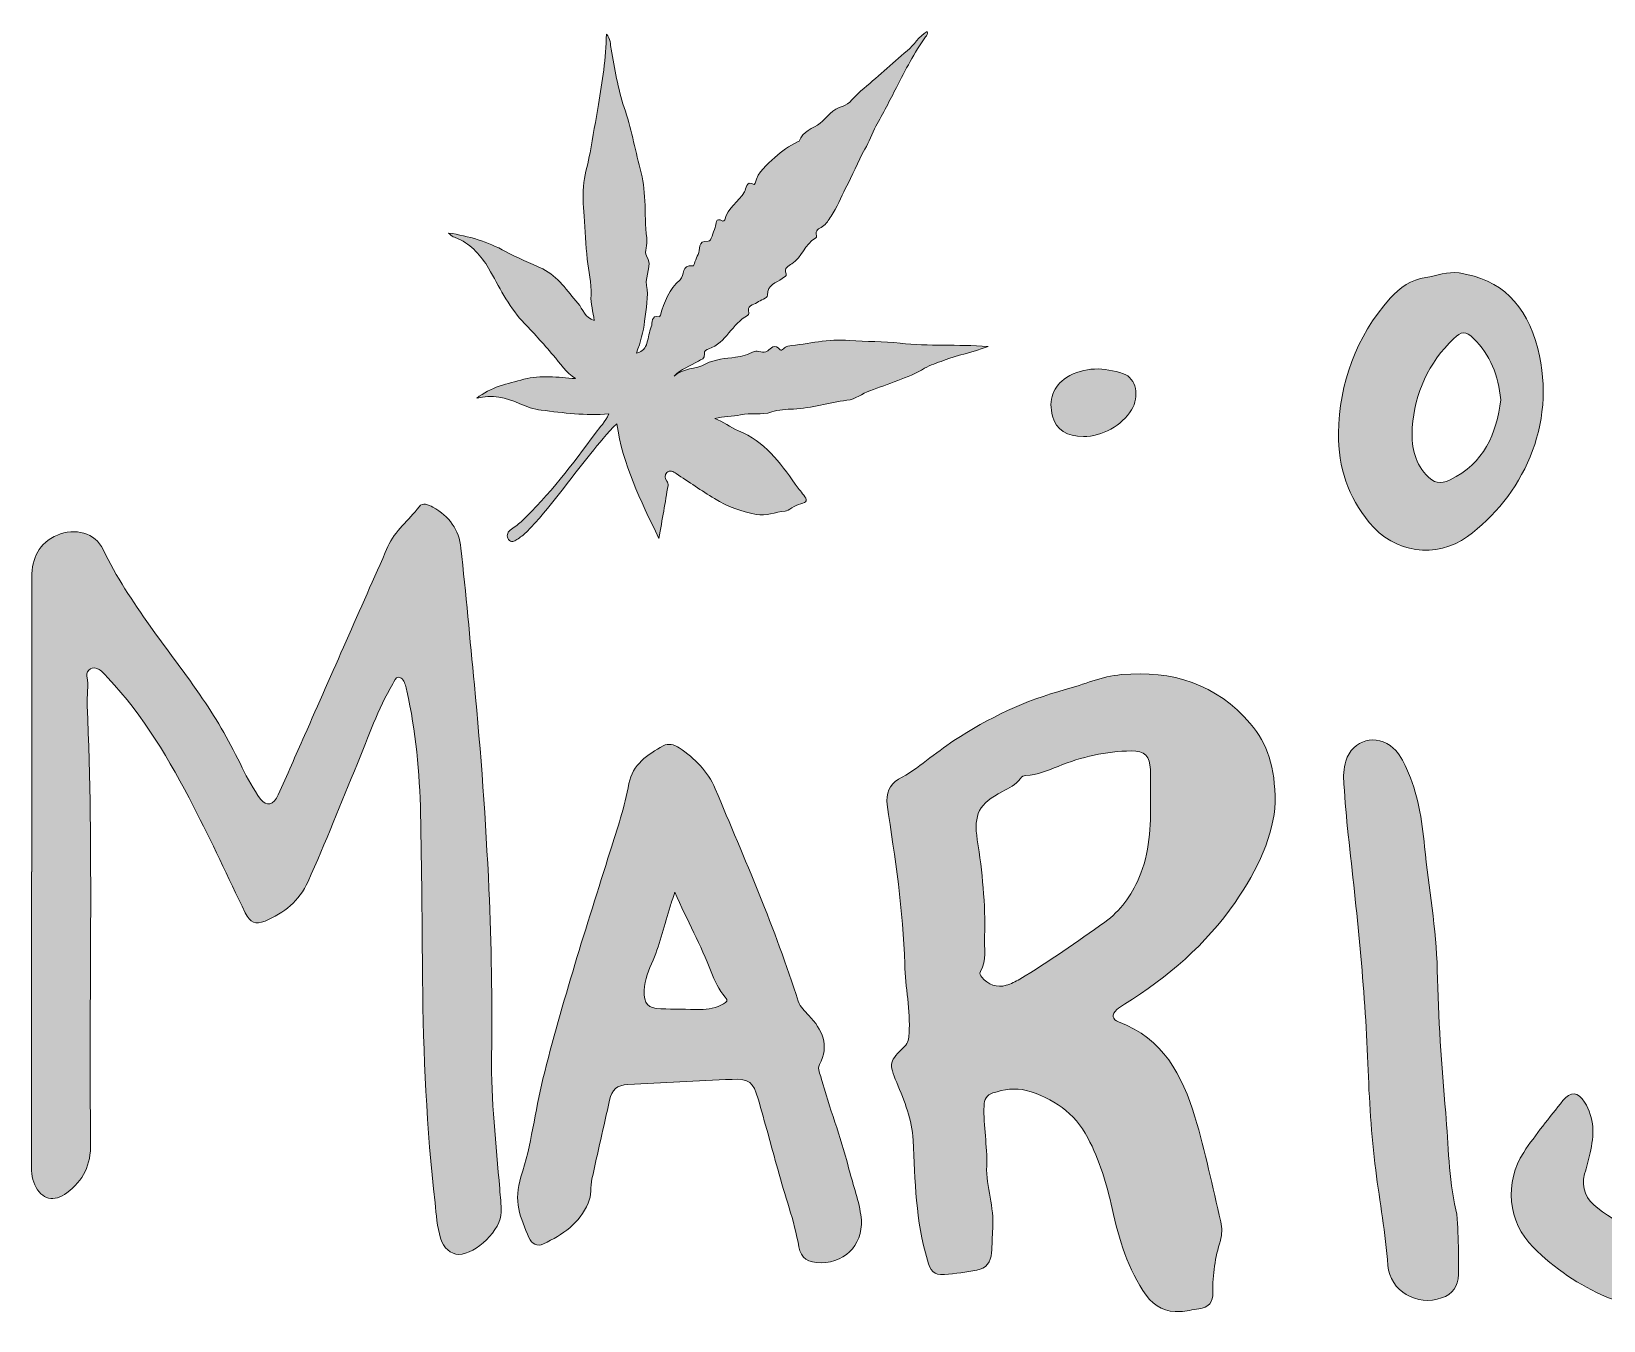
# Model space of a CAD drawing. Extents: x 449 to 1464, y -1300 to -659.
# Drawn here: x 461.9 to 891.1, y -1276.6 to -924.8 of the extents above; entities that cross this region are included whole.
import ezdxf

# ---------------------------------------------------------------- set-up
doc = ezdxf.new("R2010")
doc.units = 0
doc.header["$MEASUREMENT"] = 0
doc.layers.add('katman 1', color=7, linetype='Continuous')

# ---------------------------------------------------------------- blocks, each defined once
blk = doc.blocks.new('block 2')
at = {"layer": 'katman 1', "true_color": 0x42fe0f}
h = blk.add_hatch(color=80, dxfattribs=at)
h.dxf.hatch_style = 2
edge = h.paths.add_edge_path()
edge.add_spline(control_points=[(633.23, -1063.14), (628.12, -1052.65), (623.3, -1042.96), (621.75, -1031.85), (619.03, -1034.41), (616.86, -1037.22), (614.6, -1039.97), (608.74, -1047.11), (603.55, -1054.81), (597.04, -1061.41), (596.26, -1062.19), (595.37, -1062.87), (594.44, -1063.47), (593.75, -1063.92), (592.83, -1064.43), (592.17, -1063.45), (591.57, -1062.56), (591.77, -1061.6), (592.58, -1060.92), (593.56, -1060.09), (594.71, -1059.46), (595.63, -1058.59), (603.3, -1051.31), (609.62, -1042.9), (615.86, -1034.43), (617.06, -1032.8), (618.6, -1031.4), (619.52, -1029.14), (613.19, -1029.73), (607.14, -1028.89), (601.08, -1028.14), (599.03, -1027.88), (597.14, -1027.27), (595.24, -1026.4), (591.54, -1024.71), (587.64, -1023.73), (583.47, -1024.91), (587.24, -1021.8), (591.87, -1020.95), (596.34, -1019.72), (600.97, -1018.45), (605.59, -1019.22), (610.45, -1019.53), (607.83, -1017.88), (606.23, -1015.39), (604.33, -1013.15), (601.62, -1009.96), (598.8, -1006.85), (595.92, -1003.81), (591.94, -999.59), (589.6, -994.34), (586.72, -989.44), (584.68, -985.95), (582.1, -983.1), (578.41, -981.35), (577.57, -980.95), (576.58, -980.82), (575.8, -979.81), (581.39, -980.65), (586.44, -982.17), (591.31, -984.84), (594.56, -986.62), (598.11, -987.97), (601.48, -989.61), (605.75, -991.69), (608.13, -995.62), (611.11, -998.99), (612.49, -1000.55), (612.94, -1003.02), (615.56, -1003.67), (615.23, -1001.33), (614.56, -999.04), (614.67, -996.8), (614.83, -993.45), (613.95, -990.21), (613.63, -986.96), (613.25, -983.04), (613.13, -979.11), (612.82, -975.19), (612.58, -972.13), (612.28, -968.98), (612.72, -965.98), (613.11, -963.29), (613.94, -960.63), (614.4, -957.91), (615.13, -953.5), (616.02, -949.13), (616.73, -944.72), (617.74, -938.44), (618.8, -932.16), (618.86, -925.5), (620.14, -926.78), (619.88, -928.33), (620.15, -929.63), (621.26, -934.95), (621.91, -940.32), (623.72, -945.53), (625.62, -950.96), (626.59, -956.71), (628.12, -962.28), (628.92, -965.17), (629.15, -968.02), (629.35, -971.01), (629.57, -974.41), (629.38, -977.87), (629.88, -981.15), (630.16, -983), (629.12, -985.02), (629.8, -986.03), (631.65, -988.82), (629.32, -991.31), (629.84, -994.12), (630.38, -996.97), (629.76, -1000.58), (629.31, -1003.85), (628.91, -1006.8), (628.26, -1009.55), (627.08, -1012.56), (628.89, -1012.24), (629.54, -1011.1), (629.94, -1009.83), (630.4, -1008.36), (630.55, -1006.78), (631.13, -1005.38), (631.57, -1004.32), (630.92, -1002.16), (633.35, -1002.64), (633.41, -1002.66), (633.57, -1002.39), (633.62, -1002.24), (634.73, -998.64), (635.99, -995.11), (638.97, -992.57), (640.27, -991.47), (639.26, -988.25), (642.5, -988.8), (642.77, -988.84), (643.26, -986.68), (643.88, -985.68), (644.67, -984.43), (643.54, -981.86), (646.69, -982.02), (647.58, -982.07), (647.94, -979.61), (648.58, -978.31), (648.98, -977.51), (648.41, -975.21), (650.69, -976.6), (650.75, -976.64), (651.14, -976.35), (651.18, -976.17), (651.97, -972.94), (654.94, -971.25), (656.57, -968.6), (657.08, -967.77), (656.88, -965.28), (659.21, -966.61), (659.23, -966.62), (659.46, -966.36), (659.49, -966.21), (660.17, -963.01), (662.72, -961.22), (664.88, -959.2), (666.7, -957.49), (668.72, -955.97), (671.05, -954.94), (671.2, -954.87), (671.47, -954.85), (671.5, -954.75), (672.4, -952.02), (675.33, -951.32), (677.21, -949.85), (679.12, -948.34), (680.5, -945.87), (683.49, -945.18), (685.09, -944.8), (686.68, -942.42), (688.37, -941.02), (692.64, -937.46), (696.72, -933.68), (700.97, -930.09), (702.89, -928.45), (704.15, -926.13), (706.42, -924.8), (706.83, -925.53), (706.29, -925.88), (706.02, -926.25), (702.91, -930.6), (700.52, -935.34), (698.05, -940.07), (696.22, -943.58), (694.44, -947.19), (692.46, -950.66), (691.34, -952.61), (690.55, -954.99), (689.44, -956.93), (687.44, -960.39), (686.08, -964.12), (684.16, -967.58), (682.78, -970.09), (681.87, -972.81), (680.23, -975.2), (679.5, -976.26), (678.99, -977.37), (677.84, -978.07), (676.94, -978.62), (675.74, -979.03), (676.25, -980.54), (676.31, -980.72), (676.13, -981.11), (675.96, -981.2), (672.99, -982.79), (672.32, -986.49), (669.47, -988.21), (668.52, -988.79), (667.26, -989.31), (667.97, -990.98), (668.22, -991.59), (667.3, -991.83), (666.86, -992.2), (665.3, -993.5), (662.76, -993.79), (662.83, -996.78), (662.85, -997.71), (660.96, -998.06), (660, -998.75), (658.96, -999.49), (657.03, -999.57), (657.79, -1001.69), (657.84, -1001.83), (657.58, -1002.19), (657.39, -1002.29), (653.22, -1004.58), (651.53, -1009.73), (646.85, -1011.43), (646.28, -1011.64), (645.46, -1011.86), (645.62, -1012.81), (645.83, -1014.11), (644.75, -1014.29), (643.99, -1014.77), (641.79, -1016.15), (639.18, -1016.84), (637.35, -1018.89), (639.78, -1016.57), (643.24, -1017.05), (646, -1015.54), (648.45, -1014.19), (651.47, -1014.06), (654.07, -1013.72), (656, -1013.47), (657.55, -1012.92), (659.17, -1012.15), (660.38, -1011.58), (661.56, -1013.05), (662.92, -1011.94), (663.62, -1011.37), (664.88, -1009.8), (666.31, -1011.64), (666.75, -1012.2), (667.53, -1010.74), (668.43, -1010.65), (674.03, -1010.1), (679.47, -1008.59), (685.25, -1009.11), (689.81, -1009.53), (694.53, -1009.32), (699.05, -1009.85), (706.87, -1010.77), (714.69, -1010.15), (723.05, -1010.76), (718.75, -1012.38), (714.71, -1013.17), (710.88, -1014.6), (709.13, -1015.25), (707.36, -1015.79), (705.73, -1016.73), (701.04, -1019.44), (695.85, -1020.96), (690.82, -1022.84), (688.68, -1023.64), (686.87, -1025.2), (684.52, -1025.46), (679.63, -1025.99), (674.95, -1027.66), (669.93, -1027.84), (668.07, -1027.91), (665.82, -1027.97), (664.01, -1028.63), (661.18, -1029.64), (658.34, -1028.72), (655.47, -1029.4), (653.33, -1029.9), (650.85, -1029.86), (648.43, -1030.43), (650.76, -1031.3), (652.7, -1032.87), (654.92, -1033.77), (662, -1036.62), (666.24, -1042.4), (670.38, -1048.3), (671.12, -1049.35), (671.93, -1050.32), (672.73, -1051.31), (673.78, -1052.61), (673.73, -1053.38), (671.92, -1053.7), (670.27, -1054), (668.58, -1055.68), (667.67, -1055.73), (665, -1055.88), (662.43, -1057.17), (659.73, -1056.62), (655.71, -1055.79), (651.97, -1054.56), (648.37, -1052.29), (644.84, -1050.06), (641.36, -1047.77), (637.9, -1045.44), (637.16, -1044.94), (636.17, -1044.37), (635.34, -1045.19), (634.66, -1045.85), (634.82, -1046.71), (635.37, -1047.51), (635.6, -1047.83), (635.75, -1048.33), (635.69, -1048.71), (634.93, -1053.3), (634.13, -1057.89), (633.23, -1063.14)], knot_values=[0, 0, 0, 0, 1, 1, 1, 2, 2, 2, 3, 3, 3, 4, 4, 4, 5, 5, 5, 6, 6, 6, 7, 7, 7, 8, 8, 8, 9, 9, 9, 10, 10, 10, 11, 11, 11, 12, 12, 12, 13, 13, 13, 14, 14, 14, 15, 15, 15, 16, 16, 16, 17, 17, 17, 18, 18, 18, 19, 19, 19, 20, 20, 20, 21, 21, 21, 22, 22, 22, 23, 23, 23, 24, 24, 24, 25, 25, 25, 26, 26, 26, 27, 27, 27, 28, 28, 28, 29, 29, 29, 30, 30, 30, 31, 31, 31, 32, 32, 32, 33, 33, 33, 34, 34, 34, 35, 35, 35, 36, 36, 36, 37, 37, 37, 38, 38, 38, 39, 39, 39, 40, 40, 40, 41, 41, 41, 42, 42, 42, 43, 43, 43, 44, 44, 44, 45, 45, 45, 46, 46, 46, 47, 47, 47, 48, 48, 48, 49, 49, 49, 50, 50, 50, 51, 51, 51, 52, 52, 52, 53, 53, 53, 54, 54, 54, 55, 55, 55, 56, 56, 56, 57, 57, 57, 58, 58, 58, 59, 59, 59, 60, 60, 60, 61, 61, 61, 62, 62, 62, 63, 63, 63, 64, 64, 64, 65, 65, 65, 66, 66, 66, 67, 67, 67, 68, 68, 68, 69, 69, 69, 70, 70, 70, 71, 71, 71, 72, 72, 72, 73, 73, 73, 74, 74, 74, 75, 75, 75, 76, 76, 76, 77, 77, 77, 78, 78, 78, 79, 79, 79, 80, 80, 80, 81, 81, 81, 82, 82, 82, 83, 83, 83, 84, 84, 84, 85, 85, 85, 86, 86, 86, 87, 87, 87, 88, 88, 88, 89, 89, 89, 90, 90, 90, 91, 91, 91, 92, 92, 92, 93, 93, 93, 94, 94, 94, 95, 95, 95, 96, 96, 96, 97, 97, 97, 98, 98, 98, 99, 99, 99, 100, 100, 100, 101, 101, 101, 102, 102, 102, 103, 103, 103, 104, 104, 104, 105, 105, 105, 106, 106, 106, 107, 107, 107, 108, 108, 108, 109, 109, 109, 110, 110, 110, 110], degree=3, periodic=1)
at = {"layer": 'katman 1', "true_color": 0xffffff}
h = blk.add_hatch(color=7, dxfattribs=at)
h.dxf.hatch_style = 2
edge = h.paths.add_edge_path()
edge.add_spline(control_points=[(873.11, -1011.33), (869.98, -999.22), (863.13, -992.43), (851.64, -990.71), (848.45, -990.23), (845.59, -991.5), (842.57, -991.94), (838.53, -992.53), (835.46, -994.68), (832.83, -997.63), (823.38, -1008.25), (819.03, -1020.81), (818.69, -1034.39), (818.62, -1043.88), (821.4, -1051.79), (827.09, -1058.78), (833.92, -1067.18), (845.41, -1068.84), (853.93, -1062.62), (868.52, -1051.96), (878.55, -1032.37), (873.11, -1011.33)], knot_values=[0, 0, 0, 0, 1, 1, 1, 2, 2, 2, 3, 3, 3, 4, 4, 4, 5, 5, 5, 6, 6, 6, 7, 7, 7, 7], degree=3, periodic=1)
edge = h.paths.add_edge_path()
edge.add_spline(control_points=[(849.22, -1047.15), (846.37, -1048.52), (844.75, -1048.09), (842.64, -1045.76), (839.3, -1042.08), (838.52, -1037.58), (838.86, -1032.87), (839.57, -1023.4), (843.25, -1015.26), (850.15, -1008.64), (852.28, -1006.58), (853.45, -1006.46), (855.57, -1008.57), (860.13, -1013.08), (862.42, -1018.64), (863, -1025.31), (861.86, -1034.57), (858.46, -1042.68), (849.22, -1047.15)], knot_values=[0, 0, 0, 0, 1, 1, 1, 2, 2, 2, 3, 3, 3, 4, 4, 4, 5, 5, 5, 6, 6, 6, 6], degree=3, periodic=1)
h = blk.add_hatch(color=7, dxfattribs=at)
h.dxf.hatch_style = 2
edge = h.paths.add_edge_path()
edge.add_spline(control_points=[(749.11, -1035.37), (744.56, -1035.36), (741.7, -1033.47), (740.67, -1029.78), (739.46, -1025.47), (740.81, -1021.52), (744.45, -1019.27), (749.41, -1016.2), (754.77, -1016.43), (759.99, -1018.2), (763.56, -1019.41), (764.46, -1024.4), (762.21, -1028.1), (759.65, -1032.31), (754.13, -1035.37), (749.11, -1035.37)], knot_values=[0, 0, 0, 0, 1, 1, 1, 2, 2, 2, 3, 3, 3, 4, 4, 4, 5, 5, 5, 5], degree=3, periodic=1)
at = {"layer": 'katman 1', "true_color": 0xc500b9}
h = blk.add_hatch(color=212, dxfattribs=at)
h.dxf.hatch_style = 2
edge = h.paths.add_edge_path()
edge.add_spline(control_points=[(462.02, -1154.17), (462.02, -1127.36), (462.01, -1100.56), (462.03, -1073.76), (462.03, -1068.54), (463.96, -1064.4), (468.99, -1062.24), (473.73, -1060.21), (479.31, -1061.59), (481.5, -1066.16), (488.62, -1081.05), (499.46, -1093.4), (508.64, -1106.88), (512.74, -1112.88), (516.33, -1119.17), (519.48, -1125.75), (520.88, -1128.68), (522.55, -1131.61), (524.47, -1134.31), (525.96, -1136.4), (528.07, -1135.89), (529.3, -1133.14), (531.71, -1127.76), (534.06, -1122.35), (536.45, -1116.96), (544.04, -1099.77), (551.63, -1082.57), (559.23, -1065.39), (561.15, -1061.06), (564.93, -1058.17), (567.73, -1054.52), (568.74, -1053.19), (570.28, -1053.98), (571.5, -1054.63), (575.96, -1057.03), (578.65, -1060.78), (579.18, -1065.79), (580.49, -1078.2), (581.65, -1090.64), (582.84, -1103.07), (584.61, -1121.63), (585.96, -1140.23), (586.81, -1158.86), (587.5, -1173.99), (587.71, -1189.13), (587.53, -1204.29), (587.39, -1216.45), (588.75, -1228.54), (589.75, -1240.65), (589.93, -1242.78), (590.13, -1244.91), (590.16, -1247.05), (590.24, -1251.67), (583.25, -1258.57), (578.63, -1258.52), (576.37, -1258.49), (574.45, -1256.86), (573.6, -1254.08), (572.64, -1250.95), (572.47, -1247.68), (572.1, -1244.46), (569.78, -1224.21), (568.89, -1203.87), (568.7, -1183.5), (568.55, -1168.44), (568.47, -1153.37), (568.15, -1138.31), (567.91, -1127.02), (566.85, -1115.78), (564.39, -1104.72), (564.28, -1104.22), (564.22, -1103.7), (564.03, -1103.23), (563.66, -1102.27), (563.22, -1101.09), (562.13, -1101.02), (561.28, -1100.97), (561.02, -1102.16), (560.59, -1102.86), (556.41, -1109.68), (553.99, -1117.29), (550.91, -1124.6), (546.4, -1135.31), (542.22, -1146.15), (537.43, -1156.75), (535.01, -1162.11), (530.9, -1165.41), (525.68, -1167.57), (523.12, -1168.64), (521.63, -1168.01), (520.3, -1165.3), (515.58, -1155.64), (511.15, -1145.85), (506.17, -1136.31), (499.63, -1123.75), (492.65, -1111.53), (482.78, -1101.2), (482.02, -1100.4), (481.3, -1099.49), (480.39, -1098.9), (478.77, -1097.84), (476.74, -1098.93), (477.08, -1100.78), (477.58, -1103.46), (477, -1106.07), (477.12, -1108.71), (478.94, -1148.56), (477.55, -1188.43), (478.08, -1228.28), (478.16, -1234.04), (476.07, -1238.34), (471.6, -1241.75), (468.15, -1244.38), (464.69, -1243.56), (462.85, -1239.58), (461.92, -1237.57), (461.94, -1235.44), (461.94, -1233.29), (461.94, -1206.92), (461.94, -1180.54), (461.94, -1154.17), (461.97, -1154.17), (461.99, -1154.17), (462.02, -1154.17)], knot_values=[0, 0, 0, 0, 1, 1, 1, 2, 2, 2, 3, 3, 3, 4, 4, 4, 5, 5, 5, 6, 6, 6, 7, 7, 7, 8, 8, 8, 9, 9, 9, 10, 10, 10, 11, 11, 11, 12, 12, 12, 13, 13, 13, 14, 14, 14, 15, 15, 15, 16, 16, 16, 17, 17, 17, 18, 18, 18, 19, 19, 19, 20, 20, 20, 21, 21, 21, 22, 22, 22, 23, 23, 23, 24, 24, 24, 25, 25, 25, 26, 26, 26, 27, 27, 27, 28, 28, 28, 29, 29, 29, 30, 30, 30, 31, 31, 31, 32, 32, 32, 33, 33, 33, 34, 34, 34, 35, 35, 35, 36, 36, 36, 37, 37, 37, 38, 38, 38, 39, 39, 39, 40, 40, 40, 41, 41, 41, 41], degree=3, periodic=1)
h = blk.add_hatch(color=212, dxfattribs=at)
h.dxf.hatch_style = 2
edge = h.paths.add_edge_path()
edge.add_spline(control_points=[(758.2, -1191.72), (758.82, -1191.16), (759.57, -1190.71), (760.29, -1190.26), (772.11, -1182.89), (782.54, -1173.99), (790.51, -1162.48), (796.67, -1153.58), (801.13, -1143.96), (801.42, -1135.16), (801.4, -1125.5), (799.42, -1119.26), (794.65, -1113.66), (785.4, -1102.82), (773.3, -1099.09), (759.44, -1100.32), (754.12, -1100.79), (749.23, -1103.03), (744.12, -1104.4), (733.18, -1107.34), (723.17, -1112.15), (713.72, -1118.33), (708.57, -1121.69), (704.06, -1125.93), (698.59, -1128.88), (696.15, -1130.2), (695.11, -1132.96), (695.51, -1135.77), (697.6, -1150.24), (699.97, -1164.67), (700.31, -1179.34), (700.46, -1185.66), (701.93, -1191.9), (701.5, -1198.27), (701.41, -1199.58), (701.32, -1200.82), (700.29, -1201.78), (696.1, -1205.71), (695.94, -1206.47), (698.12, -1211.65), (700.24, -1216.71), (702.33, -1221.82), (702.59, -1227.35), (703.1, -1238.37), (703.34, -1249.39), (706.5, -1260.11), (707.37, -1263.05), (708.14, -1264.22), (711.15, -1264.01), (714.13, -1263.81), (717.1, -1263.39), (720.04, -1262.84), (722.51, -1262.37), (723.83, -1260.61), (724.01, -1258.12), (724.18, -1255.9), (724.15, -1253.67), (724.34, -1251.45), (724.82, -1245.66), (722.46, -1240.17), (722.69, -1234.4), (722.9, -1228.92), (721.74, -1223.5), (721.96, -1218.01), (722.03, -1216.29), (722.69, -1214.99), (724.38, -1214.46), (727.35, -1213.53), (730.53, -1212.98), (733.49, -1213.8), (740.75, -1215.82), (746.71, -1219.85), (750.3, -1226.72), (753.49, -1232.81), (755.46, -1239.41), (756.95, -1246.04), (758.84, -1254.47), (761.13, -1262.6), (766.26, -1269.7), (768.57, -1272.89), (771.63, -1274.41), (775.52, -1274.14), (777.22, -1274.03), (778.9, -1273.61), (780.59, -1273.41), (783.3, -1273.08), (784.52, -1271.48), (784.43, -1268.88), (784.27, -1264.04), (785.11, -1259.36), (786.47, -1254.74), (786.96, -1253.06), (786.97, -1251.34), (786.57, -1249.66), (784.32, -1240.1), (782.38, -1230.45), (779.54, -1221.03), (776.08, -1209.59), (770.81, -1199.62), (758.68, -1195.11), (756.91, -1194.46), (756.72, -1193.05), (758.2, -1191.72)], knot_values=[0, 0, 0, 0, 1, 1, 1, 2, 2, 2, 3, 3, 3, 4, 4, 4, 5, 5, 5, 6, 6, 6, 7, 7, 7, 8, 8, 8, 9, 9, 9, 10, 10, 10, 11, 11, 11, 12, 12, 12, 13, 13, 13, 14, 14, 14, 15, 15, 15, 16, 16, 16, 17, 17, 17, 18, 18, 18, 19, 19, 19, 20, 20, 20, 21, 21, 21, 22, 22, 22, 23, 23, 23, 24, 24, 24, 25, 25, 25, 26, 26, 26, 27, 27, 27, 28, 28, 28, 29, 29, 29, 30, 30, 30, 31, 31, 31, 32, 32, 32, 33, 33, 33, 34, 34, 34, 34], degree=3, periodic=1)
edge = h.paths.add_edge_path()
edge.add_spline(control_points=[(754.93, -1167.85), (747.38, -1173.31), (739.7, -1178.59), (731.72, -1183.42), (730.56, -1184.12), (729.29, -1184.69), (727.99, -1185.1), (725.54, -1185.86), (722.92, -1184.9), (721.38, -1182.86), (721.02, -1182.39), (720.57, -1181.98), (720.97, -1181.29), (722.72, -1178.27), (722, -1174.93), (722.11, -1171.73), (722.39, -1162.9), (721.48, -1154.14), (720.13, -1145.43), (719.05, -1138.45), (720.59, -1135.49), (726.96, -1132.22), (728.78, -1131.28), (730.66, -1130.4), (731.88, -1128.64), (732.25, -1128.11), (732.73, -1127.88), (733.39, -1127.85), (736.52, -1127.68), (739.36, -1126.51), (742.22, -1125.35), (748.61, -1122.74), (755.24, -1121.22), (762.15, -1121.13), (765.79, -1121.08), (767.28, -1122.61), (767.36, -1126.24), (767.39, -1127.61), (767.37, -1128.98), (767.37, -1130.35), (767.37, -1131.72), (767.37, -1133.09), (767.37, -1134.46), (767.55, -1141.76), (767.18, -1148.98), (764.25, -1155.83), (762.18, -1160.66), (759.17, -1164.78), (754.93, -1167.85)], knot_values=[0, 0, 0, 0, 1, 1, 1, 2, 2, 2, 3, 3, 3, 4, 4, 4, 5, 5, 5, 6, 6, 6, 7, 7, 7, 8, 8, 8, 9, 9, 9, 10, 10, 10, 11, 11, 11, 12, 12, 12, 13, 13, 13, 14, 14, 14, 15, 15, 15, 16, 16, 16, 16], degree=3, periodic=1)
h = blk.add_hatch(color=212, dxfattribs=at)
h.dxf.hatch_style = 2
edge = h.paths.add_edge_path()
edge.add_spline(control_points=[(931.02, -1227.06), (931.26, -1205.94), (927.15, -1185.58), (920.28, -1165.71), (915.95, -1153.17), (912.68, -1140.35), (909.89, -1127.39), (908.21, -1119.62), (910.25, -1114.89), (916.53, -1111.71), (918.42, -1110.75), (919.75, -1110.76), (921.43, -1112.53), (924.66, -1115.92), (926.69, -1119.71), (927.9, -1124.24), (931.86, -1139.13), (937.91, -1153.32), (942.79, -1167.9), (950.6, -1191.23), (952.77, -1215.13), (950.42, -1239.55), (949.64, -1247.55), (948.64, -1255.51), (947.12, -1263.4), (946.08, -1268.83), (942.02, -1273.22), (936.33, -1274.14), (921.23, -1276.58), (906.33, -1276.25), (891.97, -1270.17), (884.39, -1266.96), (877.72, -1262.37), (871.88, -1256.6), (864.98, -1249.78), (863.92, -1238.76), (869.28, -1230.68), (872.55, -1225.75), (876.33, -1221.2), (879.99, -1216.57), (882.04, -1213.97), (884.17, -1214.16), (885.92, -1216.98), (888.65, -1221.35), (888.56, -1226.06), (887.38, -1230.86), (886.91, -1232.76), (886.43, -1234.67), (885.92, -1236.57), (884.83, -1240.57), (886.36, -1243.54), (889.5, -1245.95), (896.38, -1251.23), (904.17, -1253.93), (912.8, -1254.21), (917.51, -1254.36), (922.21, -1254.13), (926.9, -1253.73), (928.17, -1253.62), (928.56, -1253.04), (929, -1251.97), (930.81, -1247.5), (930.93, -1242.81), (931.01, -1238.11), (931.07, -1234.43), (931.02, -1230.74), (931.02, -1227.06)], knot_values=[0, 0, 0, 0, 1, 1, 1, 2, 2, 2, 3, 3, 3, 4, 4, 4, 5, 5, 5, 6, 6, 6, 7, 7, 7, 8, 8, 8, 9, 9, 9, 10, 10, 10, 11, 11, 11, 12, 12, 12, 13, 13, 13, 14, 14, 14, 15, 15, 15, 16, 16, 16, 17, 17, 17, 18, 18, 18, 19, 19, 19, 20, 20, 20, 21, 21, 21, 22, 22, 22, 22], degree=3, periodic=1)
h = blk.add_hatch(color=212, dxfattribs=at)
h.dxf.hatch_style = 2
edge = h.paths.add_edge_path()
edge.add_spline(control_points=[(688.33, -1247.78), (687.64, -1243.19), (685.98, -1238.9), (684.86, -1234.46), (682.81, -1226.33), (679.74, -1218.52), (677.51, -1210.46), (677.18, -1209.26), (676.39, -1208.04), (677.06, -1206.75), (679.84, -1201.43), (677.8, -1197.22), (674.13, -1193.31), (673.03, -1192.14), (671.76, -1191.09), (671.24, -1189.45), (664.93, -1169.64), (656.63, -1150.61), (648.59, -1131.48), (646.51, -1126.53), (642.97, -1123.22), (638.78, -1120.32), (637.41, -1119.37), (635.69, -1118.99), (634.38, -1119.74), (630.18, -1122.12), (625.96, -1124.84), (625.04, -1130.02), (623.9, -1136.37), (621.83, -1142.41), (619.91, -1148.51), (613.43, -1169.13), (606.76, -1189.68), (601.54, -1210.66), (599.34, -1219.53), (598.42, -1228.76), (595.55, -1237.38), (593.43, -1243.73), (595.41, -1248.67), (597.73, -1253.96), (598.5, -1255.71), (600, -1256.48), (601.73, -1255.65), (606.9, -1253.18), (611.54, -1250.08), (613.93, -1244.51), (614.84, -1242.39), (614.45, -1240.11), (614.93, -1237.95), (616.5, -1230.78), (618.12, -1223.61), (619.75, -1216.45), (620.42, -1213.54), (621.75, -1212.36), (624.73, -1212.19), (634.21, -1211.67), (643.68, -1211.15), (653.17, -1210.77), (657.88, -1210.59), (658.97, -1211.46), (660.28, -1216.04), (662.12, -1222.44), (663.88, -1228.86), (665.63, -1235.28), (667.56, -1242.36), (670.14, -1249.25), (671.44, -1256.51), (672, -1259.62), (673.94, -1260.84), (677.47, -1260.81), (684.72, -1260.75), (689.41, -1255), (688.33, -1247.78)], knot_values=[0, 0, 0, 0, 1, 1, 1, 2, 2, 2, 3, 3, 3, 4, 4, 4, 5, 5, 5, 6, 6, 6, 7, 7, 7, 8, 8, 8, 9, 9, 9, 10, 10, 10, 11, 11, 11, 12, 12, 12, 13, 13, 13, 14, 14, 14, 15, 15, 15, 16, 16, 16, 17, 17, 17, 18, 18, 18, 19, 19, 19, 20, 20, 20, 21, 21, 21, 22, 22, 22, 23, 23, 23, 24, 24, 24, 24], degree=3, periodic=1)
edge = h.paths.add_edge_path()
edge.add_spline(control_points=[(650.87, -1190.12), (648.91, -1191.4), (646.72, -1191.68), (644.49, -1191.68), (640.9, -1191.68), (637.31, -1191.6), (633.73, -1191.51), (630.15, -1191.42), (629.1, -1190.11), (629.19, -1186.54), (629.27, -1183.49), (630.45, -1180.95), (631.64, -1178.2), (633.64, -1173.53), (634.76, -1168.47), (636.26, -1163.57), (636.59, -1162.52), (636.97, -1161.48), (637.59, -1159.68), (640.89, -1167.42), (644.7, -1174.18), (647.49, -1181.42), (648.45, -1183.9), (649.49, -1186.35), (651.3, -1188.32), (652.25, -1189.36), (651.65, -1189.6), (650.87, -1190.12)], knot_values=[0, 0, 0, 0, 1, 1, 1, 2, 2, 2, 3, 3, 3, 4, 4, 4, 5, 5, 5, 6, 6, 6, 7, 7, 7, 8, 8, 8, 9, 9, 9, 9], degree=3, periodic=1)
h = blk.add_hatch(color=212, dxfattribs=at)
h.dxf.hatch_style = 2
edge = h.paths.add_edge_path()
edge.add_spline(control_points=[(851.48, -1256.34), (851.48, -1258.91), (851.51, -1261.48), (851.47, -1264.04), (851.42, -1267.26), (849.87, -1269.37), (846.88, -1270.42), (840.18, -1272.77), (832.75, -1268.52), (832.22, -1261.52), (831.56, -1252.8), (829.99, -1244.23), (828.89, -1235.58), (827.66, -1225.89), (827.09, -1216.16), (826.73, -1206.41), (825.97, -1185.54), (823.7, -1164.79), (821.38, -1144.05), (820.87, -1139.46), (820.53, -1134.85), (820.19, -1130.24), (820.03, -1128.11), (820.12, -1125.97), (820.75, -1123.89), (822.49, -1118.1), (829.18, -1116.25), (833.65, -1120.37), (835.32, -1121.9), (836.38, -1123.84), (837.3, -1125.89), (840.35, -1132.7), (841.52, -1139.92), (842.24, -1147.27), (843.33, -1158.5), (845.45, -1169.63), (845.68, -1180.95), (845.95, -1193.96), (846.85, -1206.93), (847.98, -1219.88), (848.75, -1228.72), (848.74, -1237.64), (850.75, -1246.36), (851.49, -1249.61), (851.25, -1253.01), (851.48, -1256.34)], knot_values=[0, 0, 0, 0, 1, 1, 1, 2, 2, 2, 3, 3, 3, 4, 4, 4, 5, 5, 5, 6, 6, 6, 7, 7, 7, 8, 8, 8, 9, 9, 9, 10, 10, 10, 11, 11, 11, 12, 12, 12, 13, 13, 13, 14, 14, 14, 15, 15, 15, 15], degree=3, periodic=1)
at = {"layer": 'katman 1', "lineweight": 0}
for points, knots in [([(633.23, -1063.14), (628.12, -1052.65), (623.3, -1042.96), (621.75, -1031.85), (619.03, -1034.41), (616.86, -1037.22), (614.6, -1039.97), (608.74, -1047.11), (603.55, -1054.81), (597.04, -1061.41), (596.26, -1062.19), (595.37, -1062.87), (594.44, -1063.47), (593.75, -1063.92), (592.83, -1064.43), (592.17, -1063.45), (591.57, -1062.56), (591.77, -1061.6), (592.58, -1060.92), (593.56, -1060.09), (594.71, -1059.46), (595.63, -1058.59), (603.3, -1051.31), (609.62, -1042.9), (615.86, -1034.43), (617.06, -1032.8), (618.6, -1031.4), (619.52, -1029.14), (613.19, -1029.73), (607.14, -1028.89), (601.08, -1028.14), (599.03, -1027.88), (597.14, -1027.27), (595.24, -1026.4), (591.54, -1024.71), (587.64, -1023.73), (583.47, -1024.91), (587.24, -1021.8), (591.87, -1020.95), (596.34, -1019.72), (600.97, -1018.45), (605.59, -1019.22), (610.45, -1019.53), (607.83, -1017.88), (606.23, -1015.39), (604.33, -1013.15), (601.62, -1009.96), (598.8, -1006.85), (595.92, -1003.81), (591.94, -999.59), (589.6, -994.34), (586.72, -989.44), (584.68, -985.95), (582.1, -983.1), (578.41, -981.35), (577.57, -980.95), (576.58, -980.82), (575.8, -979.81), (581.39, -980.65), (586.44, -982.17), (591.31, -984.84), (594.56, -986.62), (598.11, -987.97), (601.48, -989.61), (605.75, -991.69), (608.13, -995.62), (611.11, -998.99), (612.49, -1000.55), (612.94, -1003.02), (615.56, -1003.67), (615.23, -1001.33), (614.56, -999.04), (614.67, -996.8), (614.83, -993.45), (613.95, -990.21), (613.63, -986.96), (613.25, -983.04), (613.13, -979.11), (612.82, -975.19), (612.58, -972.13), (612.28, -968.98), (612.72, -965.98), (613.11, -963.29), (613.94, -960.63), (614.4, -957.91), (615.13, -953.5), (616.02, -949.13), (616.73, -944.72), (617.74, -938.44), (618.8, -932.16), (618.86, -925.5), (620.14, -926.78), (619.88, -928.33), (620.15, -929.63), (621.26, -934.95), (621.91, -940.32), (623.72, -945.53), (625.62, -950.96), (626.59, -956.71), (628.12, -962.28), (628.92, -965.17), (629.15, -968.02), (629.35, -971.01), (629.57, -974.41), (629.38, -977.87), (629.88, -981.15), (630.16, -983), (629.12, -985.02), (629.8, -986.03), (631.65, -988.82), (629.32, -991.31), (629.84, -994.12), (630.38, -996.97), (629.76, -1000.58), (629.31, -1003.85), (628.91, -1006.8), (628.26, -1009.55), (627.08, -1012.56), (628.89, -1012.24), (629.54, -1011.1), (629.94, -1009.83), (630.4, -1008.36), (630.55, -1006.78), (631.13, -1005.38), (631.57, -1004.32), (630.92, -1002.16), (633.35, -1002.64), (633.41, -1002.66), (633.57, -1002.39), (633.62, -1002.24), (634.73, -998.64), (635.99, -995.11), (638.97, -992.57), (640.27, -991.47), (639.26, -988.25), (642.5, -988.8), (642.77, -988.84), (643.26, -986.68), (643.88, -985.68), (644.67, -984.43), (643.54, -981.86), (646.69, -982.02), (647.58, -982.07), (647.94, -979.61), (648.58, -978.31), (648.98, -977.51), (648.41, -975.21), (650.69, -976.6), (650.75, -976.64), (651.14, -976.35), (651.18, -976.17), (651.97, -972.94), (654.94, -971.25), (656.57, -968.6), (657.08, -967.77), (656.88, -965.28), (659.21, -966.61), (659.23, -966.62), (659.46, -966.36), (659.49, -966.21), (660.17, -963.01), (662.72, -961.22), (664.88, -959.2), (666.7, -957.49), (668.72, -955.97), (671.05, -954.94), (671.2, -954.87), (671.47, -954.85), (671.5, -954.75), (672.4, -952.02), (675.33, -951.32), (677.21, -949.85), (679.12, -948.34), (680.5, -945.87), (683.49, -945.18), (685.09, -944.8), (686.68, -942.42), (688.37, -941.02), (692.64, -937.46), (696.72, -933.68), (700.97, -930.09), (702.89, -928.45), (704.15, -926.13), (706.42, -924.8), (706.83, -925.53), (706.29, -925.88), (706.02, -926.25), (702.91, -930.6), (700.52, -935.34), (698.05, -940.07), (696.22, -943.58), (694.44, -947.19), (692.46, -950.66), (691.34, -952.61), (690.55, -954.99), (689.44, -956.93), (687.44, -960.39), (686.08, -964.12), (684.16, -967.58), (682.78, -970.09), (681.87, -972.81), (680.23, -975.2), (679.5, -976.26), (678.99, -977.37), (677.84, -978.07), (676.94, -978.62), (675.74, -979.03), (676.25, -980.54), (676.31, -980.72), (676.13, -981.11), (675.96, -981.2), (672.99, -982.79), (672.32, -986.49), (669.47, -988.21), (668.52, -988.79), (667.26, -989.31), (667.97, -990.98), (668.22, -991.59), (667.3, -991.83), (666.86, -992.2), (665.3, -993.5), (662.76, -993.79), (662.83, -996.78), (662.85, -997.71), (660.96, -998.06), (660, -998.75), (658.96, -999.49), (657.03, -999.57), (657.79, -1001.69), (657.84, -1001.83), (657.58, -1002.19), (657.39, -1002.29), (653.22, -1004.58), (651.53, -1009.73), (646.85, -1011.43), (646.28, -1011.64), (645.46, -1011.86), (645.62, -1012.81), (645.83, -1014.11), (644.75, -1014.29), (643.99, -1014.77), (641.79, -1016.15), (639.18, -1016.84), (637.35, -1018.89), (639.78, -1016.57), (643.24, -1017.05), (646, -1015.54), (648.45, -1014.19), (651.47, -1014.06), (654.07, -1013.72), (656, -1013.47), (657.55, -1012.92), (659.17, -1012.15), (660.38, -1011.58), (661.56, -1013.05), (662.92, -1011.94), (663.62, -1011.37), (664.88, -1009.8), (666.31, -1011.64), (666.75, -1012.2), (667.53, -1010.74), (668.43, -1010.65), (674.03, -1010.1), (679.47, -1008.59), (685.25, -1009.11), (689.81, -1009.53), (694.53, -1009.32), (699.05, -1009.85), (706.87, -1010.77), (714.69, -1010.15), (723.05, -1010.76), (718.75, -1012.38), (714.71, -1013.17), (710.88, -1014.6), (709.13, -1015.25), (707.36, -1015.79), (705.73, -1016.73), (701.04, -1019.44), (695.85, -1020.96), (690.82, -1022.84), (688.68, -1023.64), (686.87, -1025.2), (684.52, -1025.46), (679.63, -1025.99), (674.95, -1027.66), (669.93, -1027.84), (668.07, -1027.91), (665.82, -1027.97), (664.01, -1028.63), (661.18, -1029.64), (658.34, -1028.72), (655.47, -1029.4), (653.33, -1029.9), (650.85, -1029.86), (648.43, -1030.43), (650.76, -1031.3), (652.7, -1032.87), (654.92, -1033.77), (662, -1036.62), (666.24, -1042.4), (670.38, -1048.3), (671.12, -1049.35), (671.93, -1050.32), (672.73, -1051.31), (673.78, -1052.61), (673.73, -1053.38), (671.92, -1053.7), (670.27, -1054), (668.58, -1055.68), (667.67, -1055.73), (665, -1055.88), (662.43, -1057.17), (659.73, -1056.62), (655.71, -1055.79), (651.97, -1054.56), (648.37, -1052.29), (644.84, -1050.06), (641.36, -1047.77), (637.9, -1045.44), (637.16, -1044.94), (636.17, -1044.37), (635.34, -1045.19), (634.66, -1045.85), (634.82, -1046.71), (635.37, -1047.51), (635.6, -1047.83), (635.75, -1048.33), (635.69, -1048.71), (634.93, -1053.3), (634.13, -1057.89), (633.23, -1063.14)], [0, 0, 0, 0, 1, 1, 1, 2, 2, 2, 3, 3, 3, 4, 4, 4, 5, 5, 5, 6, 6, 6, 7, 7, 7, 8, 8, 8, 9, 9, 9, 10, 10, 10, 11, 11, 11, 12, 12, 12, 13, 13, 13, 14, 14, 14, 15, 15, 15, 16, 16, 16, 17, 17, 17, 18, 18, 18, 19, 19, 19, 20, 20, 20, 21, 21, 21, 22, 22, 22, 23, 23, 23, 24, 24, 24, 25, 25, 25, 26, 26, 26, 27, 27, 27, 28, 28, 28, 29, 29, 29, 30, 30, 30, 31, 31, 31, 32, 32, 32, 33, 33, 33, 34, 34, 34, 35, 35, 35, 36, 36, 36, 37, 37, 37, 38, 38, 38, 39, 39, 39, 40, 40, 40, 41, 41, 41, 42, 42, 42, 43, 43, 43, 44, 44, 44, 45, 45, 45, 46, 46, 46, 47, 47, 47, 48, 48, 48, 49, 49, 49, 50, 50, 50, 51, 51, 51, 52, 52, 52, 53, 53, 53, 54, 54, 54, 55, 55, 55, 56, 56, 56, 57, 57, 57, 58, 58, 58, 59, 59, 59, 60, 60, 60, 61, 61, 61, 62, 62, 62, 63, 63, 63, 64, 64, 64, 65, 65, 65, 66, 66, 66, 67, 67, 67, 68, 68, 68, 69, 69, 69, 70, 70, 70, 71, 71, 71, 72, 72, 72, 73, 73, 73, 74, 74, 74, 75, 75, 75, 76, 76, 76, 77, 77, 77, 78, 78, 78, 79, 79, 79, 80, 80, 80, 81, 81, 81, 82, 82, 82, 83, 83, 83, 84, 84, 84, 85, 85, 85, 86, 86, 86, 87, 87, 87, 88, 88, 88, 89, 89, 89, 90, 90, 90, 91, 91, 91, 92, 92, 92, 93, 93, 93, 94, 94, 94, 95, 95, 95, 96, 96, 96, 97, 97, 97, 98, 98, 98, 99, 99, 99, 100, 100, 100, 101, 101, 101, 102, 102, 102, 103, 103, 103, 104, 104, 104, 105, 105, 105, 106, 106, 106, 107, 107, 107, 108, 108, 108, 109, 109, 109, 110, 110, 110, 110]), ([(873.11, -1011.33), (869.98, -999.22), (863.13, -992.43), (851.64, -990.71), (848.45, -990.23), (845.59, -991.5), (842.57, -991.94), (838.53, -992.53), (835.46, -994.68), (832.83, -997.63), (823.38, -1008.25), (819.03, -1020.81), (818.69, -1034.39), (818.62, -1043.88), (821.4, -1051.79), (827.09, -1058.78), (833.92, -1067.18), (845.41, -1068.84), (853.93, -1062.62), (868.52, -1051.96), (878.55, -1032.37), (873.11, -1011.33)], [0, 0, 0, 0, 1, 1, 1, 2, 2, 2, 3, 3, 3, 4, 4, 4, 5, 5, 5, 6, 6, 6, 7, 7, 7, 7]), ([(849.22, -1047.15), (846.37, -1048.52), (844.75, -1048.09), (842.64, -1045.76), (839.3, -1042.08), (838.52, -1037.58), (838.86, -1032.87), (839.57, -1023.4), (843.25, -1015.26), (850.15, -1008.64), (852.28, -1006.58), (853.45, -1006.46), (855.57, -1008.57), (860.13, -1013.08), (862.42, -1018.64), (863, -1025.31), (861.86, -1034.57), (858.46, -1042.68), (849.22, -1047.15)], [0, 0, 0, 0, 1, 1, 1, 2, 2, 2, 3, 3, 3, 4, 4, 4, 5, 5, 5, 6, 6, 6, 6]), ([(749.11, -1035.37), (744.56, -1035.36), (741.7, -1033.47), (740.67, -1029.78), (739.46, -1025.47), (740.81, -1021.52), (744.45, -1019.27), (749.41, -1016.2), (754.77, -1016.43), (759.99, -1018.2), (763.56, -1019.41), (764.46, -1024.4), (762.21, -1028.1), (759.65, -1032.31), (754.13, -1035.37), (749.11, -1035.37)], [0, 0, 0, 0, 1, 1, 1, 2, 2, 2, 3, 3, 3, 4, 4, 4, 5, 5, 5, 5]), ([(462.02, -1154.17), (462.02, -1127.36), (462.01, -1100.56), (462.03, -1073.76), (462.03, -1068.54), (463.96, -1064.4), (468.99, -1062.24), (473.73, -1060.21), (479.31, -1061.59), (481.5, -1066.16), (488.62, -1081.05), (499.46, -1093.4), (508.64, -1106.88), (512.74, -1112.88), (516.33, -1119.17), (519.48, -1125.75), (520.88, -1128.68), (522.55, -1131.61), (524.47, -1134.31), (525.96, -1136.4), (528.07, -1135.89), (529.3, -1133.14), (531.71, -1127.76), (534.06, -1122.35), (536.45, -1116.96), (544.04, -1099.77), (551.63, -1082.57), (559.23, -1065.39), (561.15, -1061.06), (564.93, -1058.17), (567.73, -1054.52), (568.74, -1053.19), (570.28, -1053.98), (571.5, -1054.63), (575.96, -1057.03), (578.65, -1060.78), (579.18, -1065.79), (580.49, -1078.2), (581.65, -1090.64), (582.84, -1103.07), (584.61, -1121.63), (585.96, -1140.23), (586.81, -1158.86), (587.5, -1173.99), (587.71, -1189.13), (587.53, -1204.29), (587.39, -1216.45), (588.75, -1228.54), (589.75, -1240.65), (589.93, -1242.78), (590.13, -1244.91), (590.16, -1247.05), (590.24, -1251.67), (583.25, -1258.57), (578.63, -1258.52), (576.37, -1258.49), (574.45, -1256.86), (573.6, -1254.08), (572.64, -1250.95), (572.47, -1247.68), (572.1, -1244.46), (569.78, -1224.21), (568.89, -1203.87), (568.7, -1183.5), (568.55, -1168.44), (568.47, -1153.37), (568.15, -1138.31), (567.91, -1127.02), (566.85, -1115.78), (564.39, -1104.72), (564.28, -1104.22), (564.22, -1103.7), (564.03, -1103.23), (563.66, -1102.27), (563.22, -1101.09), (562.13, -1101.02), (561.28, -1100.97), (561.02, -1102.16), (560.59, -1102.86), (556.41, -1109.68), (553.99, -1117.29), (550.91, -1124.6), (546.4, -1135.31), (542.22, -1146.15), (537.43, -1156.75), (535.01, -1162.11), (530.9, -1165.41), (525.68, -1167.57), (523.12, -1168.64), (521.63, -1168.01), (520.3, -1165.3), (515.58, -1155.64), (511.15, -1145.85), (506.17, -1136.31), (499.63, -1123.75), (492.65, -1111.53), (482.78, -1101.2), (482.02, -1100.4), (481.3, -1099.49), (480.39, -1098.9), (478.77, -1097.84), (476.74, -1098.93), (477.08, -1100.78), (477.58, -1103.46), (477, -1106.07), (477.12, -1108.71), (478.94, -1148.56), (477.55, -1188.43), (478.08, -1228.28), (478.16, -1234.04), (476.07, -1238.34), (471.6, -1241.75), (468.15, -1244.38), (464.69, -1243.56), (462.85, -1239.58), (461.92, -1237.57), (461.94, -1235.44), (461.94, -1233.29), (461.94, -1206.92), (461.94, -1180.54), (461.94, -1154.17), (461.97, -1154.17), (461.99, -1154.17), (462.02, -1154.17)], [0, 0, 0, 0, 1, 1, 1, 2, 2, 2, 3, 3, 3, 4, 4, 4, 5, 5, 5, 6, 6, 6, 7, 7, 7, 8, 8, 8, 9, 9, 9, 10, 10, 10, 11, 11, 11, 12, 12, 12, 13, 13, 13, 14, 14, 14, 15, 15, 15, 16, 16, 16, 17, 17, 17, 18, 18, 18, 19, 19, 19, 20, 20, 20, 21, 21, 21, 22, 22, 22, 23, 23, 23, 24, 24, 24, 25, 25, 25, 26, 26, 26, 27, 27, 27, 28, 28, 28, 29, 29, 29, 30, 30, 30, 31, 31, 31, 32, 32, 32, 33, 33, 33, 34, 34, 34, 35, 35, 35, 36, 36, 36, 37, 37, 37, 38, 38, 38, 39, 39, 39, 40, 40, 40, 41, 41, 41, 41]), ([(758.2, -1191.72), (758.82, -1191.16), (759.57, -1190.71), (760.29, -1190.26), (772.11, -1182.89), (782.54, -1173.99), (790.51, -1162.48), (796.67, -1153.58), (801.13, -1143.96), (801.42, -1135.16), (801.4, -1125.5), (799.42, -1119.26), (794.65, -1113.66), (785.4, -1102.82), (773.3, -1099.09), (759.44, -1100.32), (754.12, -1100.79), (749.23, -1103.03), (744.12, -1104.4), (733.18, -1107.34), (723.17, -1112.15), (713.72, -1118.33), (708.57, -1121.69), (704.06, -1125.93), (698.59, -1128.88), (696.15, -1130.2), (695.11, -1132.96), (695.51, -1135.77), (697.6, -1150.24), (699.97, -1164.67), (700.31, -1179.34), (700.46, -1185.66), (701.93, -1191.9), (701.5, -1198.27), (701.41, -1199.58), (701.32, -1200.82), (700.29, -1201.78), (696.1, -1205.71), (695.94, -1206.47), (698.12, -1211.65), (700.24, -1216.71), (702.33, -1221.82), (702.59, -1227.35), (703.1, -1238.37), (703.34, -1249.39), (706.5, -1260.11), (707.37, -1263.05), (708.14, -1264.22), (711.15, -1264.01), (714.13, -1263.81), (717.1, -1263.39), (720.04, -1262.84), (722.51, -1262.37), (723.83, -1260.61), (724.01, -1258.12), (724.18, -1255.9), (724.15, -1253.67), (724.34, -1251.45), (724.82, -1245.66), (722.46, -1240.17), (722.69, -1234.4), (722.9, -1228.92), (721.74, -1223.5), (721.96, -1218.01), (722.03, -1216.29), (722.69, -1214.99), (724.38, -1214.46), (727.35, -1213.53), (730.53, -1212.98), (733.49, -1213.8), (740.75, -1215.82), (746.71, -1219.85), (750.3, -1226.72), (753.49, -1232.81), (755.46, -1239.41), (756.95, -1246.04), (758.84, -1254.47), (761.13, -1262.6), (766.26, -1269.7), (768.57, -1272.89), (771.63, -1274.41), (775.52, -1274.14), (777.22, -1274.03), (778.9, -1273.61), (780.59, -1273.41), (783.3, -1273.08), (784.52, -1271.48), (784.43, -1268.88), (784.27, -1264.04), (785.11, -1259.36), (786.47, -1254.74), (786.96, -1253.06), (786.97, -1251.34), (786.57, -1249.66), (784.32, -1240.1), (782.38, -1230.45), (779.54, -1221.03), (776.08, -1209.59), (770.81, -1199.62), (758.68, -1195.11), (756.91, -1194.46), (756.72, -1193.05), (758.2, -1191.72)], [0, 0, 0, 0, 1, 1, 1, 2, 2, 2, 3, 3, 3, 4, 4, 4, 5, 5, 5, 6, 6, 6, 7, 7, 7, 8, 8, 8, 9, 9, 9, 10, 10, 10, 11, 11, 11, 12, 12, 12, 13, 13, 13, 14, 14, 14, 15, 15, 15, 16, 16, 16, 17, 17, 17, 18, 18, 18, 19, 19, 19, 20, 20, 20, 21, 21, 21, 22, 22, 22, 23, 23, 23, 24, 24, 24, 25, 25, 25, 26, 26, 26, 27, 27, 27, 28, 28, 28, 29, 29, 29, 30, 30, 30, 31, 31, 31, 32, 32, 32, 33, 33, 33, 34, 34, 34, 34]), ([(931.02, -1227.06), (931.26, -1205.94), (927.15, -1185.58), (920.28, -1165.71), (915.95, -1153.17), (912.68, -1140.35), (909.89, -1127.39), (908.21, -1119.62), (910.25, -1114.89), (916.53, -1111.71), (918.42, -1110.75), (919.75, -1110.76), (921.43, -1112.53), (924.66, -1115.92), (926.69, -1119.71), (927.9, -1124.24), (931.86, -1139.13), (937.91, -1153.32), (942.79, -1167.9), (950.6, -1191.23), (952.77, -1215.13), (950.42, -1239.55), (949.64, -1247.55), (948.64, -1255.51), (947.12, -1263.4), (946.08, -1268.83), (942.02, -1273.22), (936.33, -1274.14), (921.23, -1276.58), (906.33, -1276.25), (891.97, -1270.17), (884.39, -1266.96), (877.72, -1262.37), (871.88, -1256.6), (864.98, -1249.78), (863.92, -1238.76), (869.28, -1230.68), (872.55, -1225.75), (876.33, -1221.2), (879.99, -1216.57), (882.04, -1213.97), (884.17, -1214.16), (885.92, -1216.98), (888.65, -1221.35), (888.56, -1226.06), (887.38, -1230.86), (886.91, -1232.76), (886.43, -1234.67), (885.92, -1236.57), (884.83, -1240.57), (886.36, -1243.54), (889.5, -1245.95), (896.38, -1251.23), (904.17, -1253.93), (912.8, -1254.21), (917.51, -1254.36), (922.21, -1254.13), (926.9, -1253.73), (928.17, -1253.62), (928.56, -1253.04), (929, -1251.97), (930.81, -1247.5), (930.93, -1242.81), (931.01, -1238.11), (931.07, -1234.43), (931.02, -1230.74), (931.02, -1227.06)], [0, 0, 0, 0, 1, 1, 1, 2, 2, 2, 3, 3, 3, 4, 4, 4, 5, 5, 5, 6, 6, 6, 7, 7, 7, 8, 8, 8, 9, 9, 9, 10, 10, 10, 11, 11, 11, 12, 12, 12, 13, 13, 13, 14, 14, 14, 15, 15, 15, 16, 16, 16, 17, 17, 17, 18, 18, 18, 19, 19, 19, 20, 20, 20, 21, 21, 21, 22, 22, 22, 22]), ([(688.33, -1247.78), (687.64, -1243.19), (685.98, -1238.9), (684.86, -1234.46), (682.81, -1226.33), (679.74, -1218.52), (677.51, -1210.46), (677.18, -1209.26), (676.39, -1208.04), (677.06, -1206.75), (679.84, -1201.43), (677.8, -1197.22), (674.13, -1193.31), (673.03, -1192.14), (671.76, -1191.09), (671.24, -1189.45), (664.93, -1169.64), (656.63, -1150.61), (648.59, -1131.48), (646.51, -1126.53), (642.97, -1123.22), (638.78, -1120.32), (637.41, -1119.37), (635.69, -1118.99), (634.38, -1119.74), (630.18, -1122.12), (625.96, -1124.84), (625.04, -1130.02), (623.9, -1136.37), (621.83, -1142.41), (619.91, -1148.51), (613.43, -1169.13), (606.76, -1189.68), (601.54, -1210.66), (599.34, -1219.53), (598.42, -1228.76), (595.55, -1237.38), (593.43, -1243.73), (595.41, -1248.67), (597.73, -1253.96), (598.5, -1255.71), (600, -1256.48), (601.73, -1255.65), (606.9, -1253.18), (611.54, -1250.08), (613.93, -1244.51), (614.84, -1242.39), (614.45, -1240.11), (614.93, -1237.95), (616.5, -1230.78), (618.12, -1223.61), (619.75, -1216.45), (620.42, -1213.54), (621.75, -1212.36), (624.73, -1212.19), (634.21, -1211.67), (643.68, -1211.15), (653.17, -1210.77), (657.88, -1210.59), (658.97, -1211.46), (660.28, -1216.04), (662.12, -1222.44), (663.88, -1228.86), (665.63, -1235.28), (667.56, -1242.36), (670.14, -1249.25), (671.44, -1256.51), (672, -1259.62), (673.94, -1260.84), (677.47, -1260.81), (684.72, -1260.75), (689.41, -1255), (688.33, -1247.78)], [0, 0, 0, 0, 1, 1, 1, 2, 2, 2, 3, 3, 3, 4, 4, 4, 5, 5, 5, 6, 6, 6, 7, 7, 7, 8, 8, 8, 9, 9, 9, 10, 10, 10, 11, 11, 11, 12, 12, 12, 13, 13, 13, 14, 14, 14, 15, 15, 15, 16, 16, 16, 17, 17, 17, 18, 18, 18, 19, 19, 19, 20, 20, 20, 21, 21, 21, 22, 22, 22, 23, 23, 23, 24, 24, 24, 24]), ([(851.48, -1256.34), (851.48, -1258.91), (851.51, -1261.48), (851.47, -1264.04), (851.42, -1267.26), (849.87, -1269.37), (846.88, -1270.42), (840.18, -1272.77), (832.75, -1268.52), (832.22, -1261.52), (831.56, -1252.8), (829.99, -1244.23), (828.89, -1235.58), (827.66, -1225.89), (827.09, -1216.16), (826.73, -1206.41), (825.97, -1185.54), (823.7, -1164.79), (821.38, -1144.05), (820.87, -1139.46), (820.53, -1134.85), (820.19, -1130.24), (820.03, -1128.11), (820.12, -1125.97), (820.75, -1123.89), (822.49, -1118.1), (829.18, -1116.25), (833.65, -1120.37), (835.32, -1121.9), (836.38, -1123.84), (837.3, -1125.89), (840.35, -1132.7), (841.52, -1139.92), (842.24, -1147.27), (843.33, -1158.5), (845.45, -1169.63), (845.68, -1180.95), (845.95, -1193.96), (846.85, -1206.93), (847.98, -1219.88), (848.75, -1228.72), (848.74, -1237.64), (850.75, -1246.36), (851.49, -1249.61), (851.25, -1253.01), (851.48, -1256.34)], [0, 0, 0, 0, 1, 1, 1, 2, 2, 2, 3, 3, 3, 4, 4, 4, 5, 5, 5, 6, 6, 6, 7, 7, 7, 8, 8, 8, 9, 9, 9, 10, 10, 10, 11, 11, 11, 12, 12, 12, 13, 13, 13, 14, 14, 14, 15, 15, 15, 15]), ([(754.93, -1167.85), (747.38, -1173.31), (739.7, -1178.59), (731.72, -1183.42), (730.56, -1184.12), (729.29, -1184.69), (727.99, -1185.1), (725.54, -1185.86), (722.92, -1184.9), (721.38, -1182.86), (721.02, -1182.39), (720.57, -1181.98), (720.97, -1181.29), (722.72, -1178.27), (722, -1174.93), (722.11, -1171.73), (722.39, -1162.9), (721.48, -1154.14), (720.13, -1145.43), (719.05, -1138.45), (720.59, -1135.49), (726.96, -1132.22), (728.78, -1131.28), (730.66, -1130.4), (731.88, -1128.64), (732.25, -1128.11), (732.73, -1127.88), (733.39, -1127.85), (736.52, -1127.68), (739.36, -1126.51), (742.22, -1125.35), (748.61, -1122.74), (755.24, -1121.22), (762.15, -1121.13), (765.79, -1121.08), (767.28, -1122.61), (767.36, -1126.24), (767.39, -1127.61), (767.37, -1128.98), (767.37, -1130.35), (767.37, -1131.72), (767.37, -1133.09), (767.37, -1134.46), (767.55, -1141.76), (767.18, -1148.98), (764.25, -1155.83), (762.18, -1160.66), (759.17, -1164.78), (754.93, -1167.85)], [0, 0, 0, 0, 1, 1, 1, 2, 2, 2, 3, 3, 3, 4, 4, 4, 5, 5, 5, 6, 6, 6, 7, 7, 7, 8, 8, 8, 9, 9, 9, 10, 10, 10, 11, 11, 11, 12, 12, 12, 13, 13, 13, 14, 14, 14, 15, 15, 15, 16, 16, 16, 16]), ([(650.87, -1190.12), (648.91, -1191.4), (646.72, -1191.68), (644.49, -1191.68), (640.9, -1191.68), (637.31, -1191.6), (633.73, -1191.51), (630.15, -1191.42), (629.1, -1190.11), (629.19, -1186.54), (629.27, -1183.49), (630.45, -1180.95), (631.64, -1178.2), (633.64, -1173.53), (634.76, -1168.47), (636.26, -1163.57), (636.59, -1162.52), (636.97, -1161.48), (637.59, -1159.68), (640.89, -1167.42), (644.7, -1174.18), (647.49, -1181.42), (648.45, -1183.9), (649.49, -1186.35), (651.3, -1188.32), (652.25, -1189.36), (651.65, -1189.6), (650.87, -1190.12)], [0, 0, 0, 0, 1, 1, 1, 2, 2, 2, 3, 3, 3, 4, 4, 4, 5, 5, 5, 6, 6, 6, 7, 7, 7, 8, 8, 8, 9, 9, 9, 9])]:
    blk.add_open_spline(points, degree=3, knots=knots, dxfattribs=at)

msp = doc.modelspace()

# ---------------------------------------------------------------- block references
at = {"layer": 'katman 1'}
msp.add_blockref('block 2', (0, 0), dxfattribs=at)

doc.saveas('drawing.dxf')
